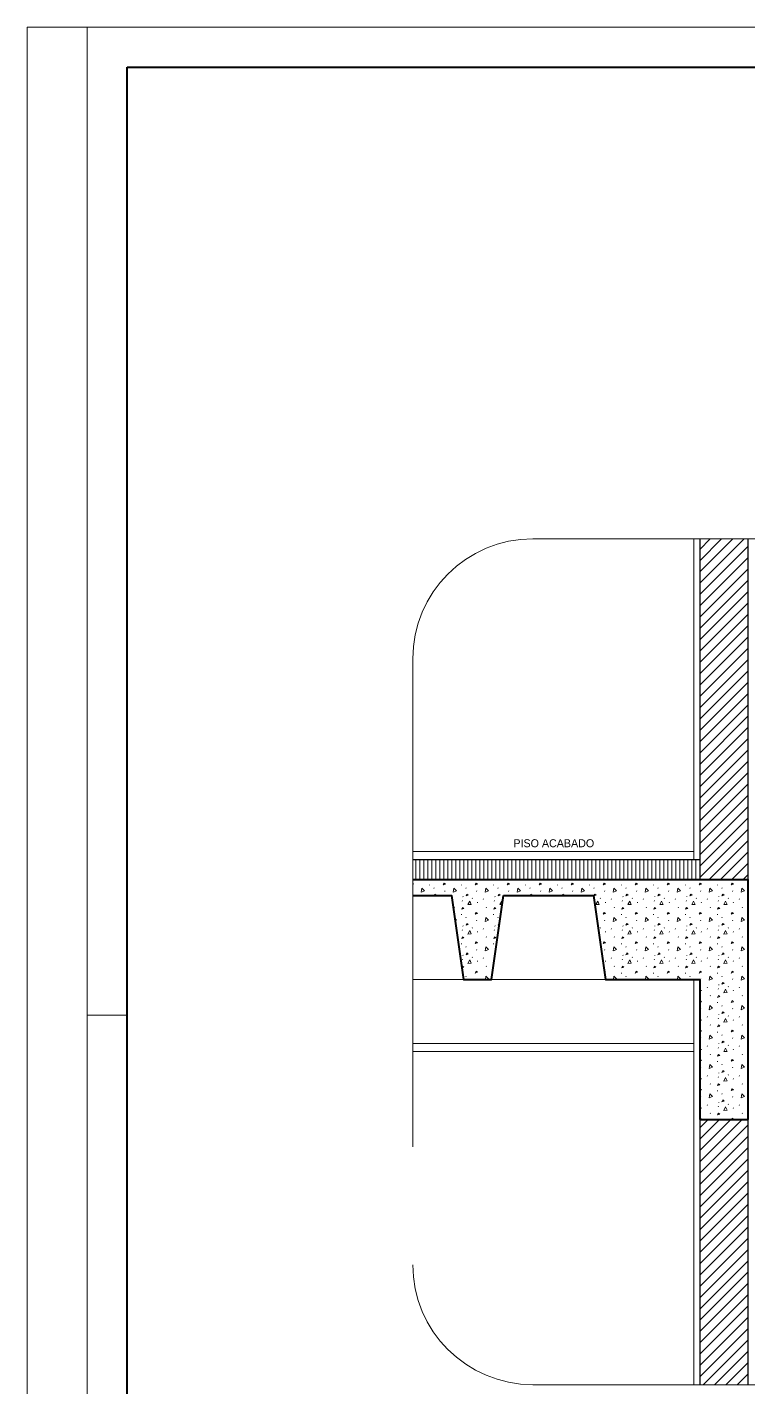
# Model space of a CAD drawing. Header units: metres. Extents: x -30 to 92, y -74 to 10.
# Drawn here: x -29.7 to -11.66, y -24.09 to 9.92 of the extents above; entities that cross this region are included whole.
import ezdxf

# ---------------------------------------------------------------- set-up
doc = ezdxf.new("R2010")
doc.units = ezdxf.units.M
doc.header["$MEASUREMENT"] = 0
doc.linetypes.add('DGN Style 4', pattern=[3.254811, 1.626389, -0.813194, 0.002033, -0.813194])
for name, color, linetype, lineweight in [('11 - Acabamentos', 7, 'Continuous', 0), ('21 - Hachuras', 7, 'Continuous', 0), ('5 - Laje em Corte', 7, 'Continuous', 0), ('7 - Alvenaria', 7, 'Continuous', 0), ('Level 12', 7, 'Continuous', 0), ('Level 24-1', 7, 'Continuous', 0), ('Level 32', 7, 'Continuous', 0), ('Level 63', 7, 'Continuous', 0)]:
    doc.layers.add(name, color=color, linetype=linetype, lineweight=lineweight)
doc.styles.add('Style-INTL_ENGINEERING', font='INTL_ENGINEERING.shx')

# ---------------------------------------------------------------- blocks, each defined once
blk = doc.blocks.new('*U71')
at = {"layer": 'Level 24-1', "color": 7, "linetype": 'DGN Style 4', "lineweight": 13, "flags": 128}
for points in [[(-1.0445, 2.5725), (-2.0813, 1.635)], [(-2.1097, 1.07), (-0.7554, -0.4278)], [(-0.1904, -0.4562), (0.8464, 0.4814)]]:
    blk.add_lwpolyline(points, dxfattribs=at)
at = {"layer": 'Level 24-1', "color": 7, "linetype": 'DGN Style 4', "lineweight": 13}
for centre, start, end in [((-1.8131, 1.3383), 132.1219, 222.1219), ((-0.4587, -0.1595), 222.1219, 312.1219)]:
    blk.add_arc(centre, 0.4, start, end, dxfattribs=at)

msp = doc.modelspace()

# ---------------------------------------------------------------- linework, layer by layer
at = {"layer": '11 - Acabamentos', "color": 30, "linetype": 'Continuous', "lineweight": 13}
for p, q in [((-13.0328, -2.8714), (-13.0328, -10.8871)), ((-20.0606, -10.6871), (-13.0328, -10.6871)), ((-13.0328, -13.8871), (-13.0328, -24.0163))]:
    msp.add_line(p, q, dxfattribs=at)
at = {"layer": '11 - Acabamentos', "color": 30, "linetype": 'Continuous', "lineweight": 30}
msp.add_line((-20.0605, -10.8871), (-12.8828, -10.8871), dxfattribs=at)
at = {"layer": '21 - Hachuras', "color": 8, "linetype": 'Continuous', "lineweight": 0}
for p, q in [((-12.8828, -3.9823), (-11.7718, -2.8713)), ((-12.8828, -3.6995), (-12.0546, -2.8713)), ((-12.8828, -3.4166), (-12.3375, -2.8713)), ((-12.8828, -3.1338), (-12.6203, -2.8713)), ((-12.8828, -4.2651), (-11.6828, -3.0651)), ((-12.8828, -4.548), (-11.6828, -3.348)), ((-12.8828, -4.8308), (-11.6828, -3.6308)), ((-12.8828, -5.1137), (-11.6828, -3.9137)), ((-12.8828, -5.3965), (-11.6828, -4.1965)), ((-12.8828, -5.6794), (-11.6828, -4.4794)), ((-12.8828, -5.9622), (-11.6828, -4.7622)), ((-12.8828, -6.245), (-11.6828, -5.045)), ((-12.8828, -6.5279), (-11.6828, -5.3279)), ((-12.8828, -6.8107), (-11.6828, -5.6107)), ((-12.8828, -7.0936), (-11.6828, -5.8936)), ((-12.8828, -7.3764), (-11.6828, -6.1764)), ((-12.8828, -7.6593), (-11.6828, -6.4593)), ((-12.8828, -7.9421), (-11.6828, -6.7421)), ((-12.8828, -8.2249), (-11.6828, -7.0249)), ((-12.8828, -8.5078), (-11.6828, -7.3078)), ((-12.8828, -8.7906), (-11.6828, -7.5906)), ((-12.8828, -9.0735), (-11.6828, -7.8735)), ((-12.8828, -9.3563), (-11.6828, -8.1563)), ((-12.8828, -9.6392), (-11.6828, -8.4392)), ((-12.8828, -9.922), (-11.6828, -8.722)), ((-12.8828, -10.2048), (-11.6828, -9.0049)), ((-12.8828, -10.4877), (-11.6828, -9.2877)), ((-12.8828, -10.7705), (-11.6828, -9.5705)), ((-12.8828, -11.0534), (-11.6828, -9.8534)), ((-12.8828, -11.3362), (-11.6828, -10.1362)), ((-12.6508, -11.3871), (-11.6828, -10.4191)), ((-12.368, -11.3871), (-11.6828, -10.7019)), ((-19.9828, -11.3871), (-19.9828, -10.8871)), ((-19.8828, -11.3871), (-19.8828, -10.8871)), ((-19.7828, -11.3871), (-19.7828, -10.8871)), ((-19.6828, -11.3871), (-19.6828, -10.8871)), ((-19.5828, -11.3871), (-19.5828, -10.8871)), ((-19.4828, -11.3871), (-19.4828, -10.8871)), ((-19.3828, -11.3871), (-19.3828, -10.8871)), ((-19.2828, -11.3871), (-19.2828, -10.8871)), ((-19.1828, -11.3871), (-19.1828, -10.8871)), ((-19.0828, -11.3871), (-19.0828, -10.8871)), ((-18.9828, -11.3871), (-18.9828, -10.8871)), ((-18.8828, -11.3871), (-18.8828, -10.8871)), ((-18.7828, -11.3871), (-18.7828, -10.8871)), ((-18.6828, -11.3871), (-18.6828, -10.8871)), ((-18.5828, -11.3871), (-18.5828, -10.8871)), ((-18.4828, -11.3871), (-18.4828, -10.8871)), ((-18.3828, -11.3871), (-18.3828, -10.8871)), ((-18.2828, -11.3871), (-18.2828, -10.8871)), ((-18.1828, -11.3871), (-18.1828, -10.8871)), ((-18.0828, -11.3871), (-18.0828, -10.8871)), ((-17.9828, -11.3871), (-17.9828, -10.8871)), ((-17.8828, -11.3871), (-17.8828, -10.8871)), ((-17.7828, -11.3871), (-17.7828, -10.8871)), ((-17.6828, -11.3871), (-17.6828, -10.8871)), ((-17.5828, -11.3871), (-17.5828, -10.8871)), ((-17.4828, -11.3871), (-17.4828, -10.8871)), ((-17.3828, -11.3871), (-17.3828, -10.8871)), ((-17.2828, -11.3871), (-17.2828, -10.8871)), ((-17.1828, -11.3871), (-17.1828, -10.8871)), ((-17.0828, -11.3871), (-17.0828, -10.8871)), ((-16.9828, -11.3871), (-16.9828, -10.8871)), ((-16.8828, -11.3871), (-16.8828, -10.8871)), ((-16.7828, -11.3871), (-16.7828, -10.8871)), ((-16.6828, -11.3871), (-16.6828, -10.8871)), ((-16.5828, -11.3871), (-16.5828, -10.8871)), ((-16.4828, -11.3871), (-16.4828, -10.8871)), ((-16.3828, -11.3871), (-16.3828, -10.8871)), ((-16.2828, -11.3871), (-16.2828, -10.8871)), ((-16.1828, -11.3871), (-16.1828, -10.8871)), ((-16.0828, -11.3871), (-16.0828, -10.8871)), ((-15.9828, -11.3871), (-15.9828, -10.8871)), ((-15.8828, -11.3871), (-15.8828, -10.8871)), ((-15.7828, -11.3871), (-15.7828, -10.8871)), ((-15.6828, -11.3871), (-15.6828, -10.8871)), ((-15.5828, -11.3871), (-15.5828, -10.8871)), ((-15.4828, -11.3871), (-15.4828, -10.8871)), ((-15.3828, -11.3871), (-15.3828, -10.8871)), ((-15.2828, -11.3871), (-15.2828, -10.8871)), ((-15.1828, -11.3871), (-15.1828, -10.8871)), ((-15.0828, -11.3871), (-15.0828, -10.8871)), ((-14.9828, -11.3871), (-14.9828, -10.8871)), ((-14.8828, -11.3871), (-14.8828, -10.8871)), ((-14.7828, -11.3871), (-14.7828, -10.8871)), ((-14.6828, -11.3871), (-14.6828, -10.8871)), ((-14.5828, -11.3871), (-14.5828, -10.8871)), ((-14.4828, -11.3871), (-14.4828, -10.8871)), ((-14.3828, -11.3871), (-14.3828, -10.8871)), ((-14.2828, -11.3871), (-14.2828, -10.8871)), ((-14.1828, -11.3871), (-14.1828, -10.8871)), ((-14.0828, -11.3871), (-14.0828, -10.8871)), ((-13.9828, -11.3871), (-13.9828, -10.8871)), ((-13.8828, -11.3871), (-13.8828, -10.8871)), ((-13.7828, -11.3871), (-13.7828, -10.8871)), ((-13.6828, -11.3871), (-13.6828, -10.8871)), ((-13.5828, -11.3871), (-13.5828, -10.8871)), ((-13.4828, -11.3871), (-13.4828, -10.8871)), ((-13.3828, -11.3871), (-13.3828, -10.8871)), ((-13.2828, -11.3871), (-13.2828, -10.8871)), ((-13.1828, -11.3871), (-13.1828, -10.8871)), ((-13.0828, -11.3871), (-13.0828, -10.8871)), ((-12.9828, -11.3871), (-12.9828, -10.8871)), ((-12.0851, -11.3871), (-11.6828, -10.9848)), ((-19.6432, -11.5167), (-19.6414, -11.5326)), ((-19.6362, -11.3925), (-19.6336, -11.3871)), ((-19.6191, -11.3871), (-19.6362, -11.3925)), ((-18.8432, -11.5167), (-18.8414, -11.5326)), ((-18.8362, -11.3925), (-18.8336, -11.3871)), ((-18.8191, -11.3871), (-18.8362, -11.3925)), ((-18.0432, -11.5167), (-18.0414, -11.5326)), ((-18.0362, -11.3925), (-18.0336, -11.3871)), ((-18.0191, -11.3871), (-18.0362, -11.3925)), ((-17.2432, -11.5167), (-17.2414, -11.5326)), ((-17.2362, -11.3925), (-17.2336, -11.3871)), ((-17.2191, -11.3871), (-17.2362, -11.3925)), ((-16.4432, -11.5167), (-16.4414, -11.5326)), ((-16.4362, -11.3925), (-16.4336, -11.3871)), ((-16.4191, -11.3871), (-16.4362, -11.3925)), ((-15.6432, -11.5167), (-15.6414, -11.5326)), ((-15.6362, -11.3925), (-15.6336, -11.3871)), ((-15.6191, -11.3871), (-15.6362, -11.3925)), ((-14.8432, -11.5167), (-14.8414, -11.5326)), ((-14.8362, -11.3925), (-14.8336, -11.3871)), ((-14.8191, -11.3871), (-14.8362, -11.3925)), ((-14.0432, -11.5167), (-14.0414, -11.5326)), ((-14.0362, -11.3925), (-14.0336, -11.3871)), ((-14.0191, -11.3871), (-14.0362, -11.3925)), ((-13.2432, -11.5167), (-13.2414, -11.5326)), ((-13.2362, -11.3925), (-13.2336, -11.3871)), ((-13.2191, -11.3871), (-13.2362, -11.3925)), ((-12.4432, -11.5167), (-12.4414, -11.5326)), ((-12.4362, -11.3925), (-12.4336, -11.3871)), ((-12.4191, -11.3871), (-12.4362, -11.3925)), ((-11.8023, -11.3871), (-11.6828, -11.2676)), ((-20.0605, -11.6794), (-20.0554, -11.6677)), ((-19.5324, -11.6109), (-19.5253, -11.5949)), ((-19.2625, -11.6837), (-19.2554, -11.6677)), ((-18.8103, -11.8098), (-18.8032, -11.8204)), ((-18.7324, -11.6109), (-18.7253, -11.5949)), ((-18.5711, -11.855), (-18.564, -11.8656)), ((-18.4625, -11.6837), (-18.4554, -11.6677)), ((-18.3009, -11.8897), (-18.2937, -11.8738)), ((-18.0103, -11.8098), (-18.0032, -11.8204)), ((-17.9324, -11.6109), (-17.9253, -11.5949)), ((-17.6625, -11.6837), (-17.6554, -11.6677)), ((-17.1324, -11.6109), (-17.1253, -11.5949)), ((-16.8625, -11.6837), (-16.8554, -11.6677)), ((-16.3324, -11.6109), (-16.3253, -11.5949)), ((-16.0625, -11.6837), (-16.0554, -11.6677)), ((-15.5324, -11.6109), (-15.5253, -11.5949)), ((-15.3711, -11.855), (-15.364, -11.8656)), ((-15.2625, -11.6837), (-15.2554, -11.6677)), ((-15.1009, -11.8897), (-15.0937, -11.8738)), ((-14.8103, -11.8098), (-14.8032, -11.8204)), ((-14.7324, -11.6109), (-14.7253, -11.5949)), ((-14.5711, -11.855), (-14.564, -11.8656)), ((-14.4625, -11.6837), (-14.4554, -11.6677)), ((-14.3009, -11.8897), (-14.2937, -11.8738)), ((-14.0103, -11.8098), (-14.0032, -11.8204)), ((-13.9324, -11.6109), (-13.9253, -11.5949)), ((-13.7711, -11.855), (-13.764, -11.8656)), ((-13.6625, -11.6837), (-13.6554, -11.6677)), ((-13.5009, -11.8897), (-13.4937, -11.8738)), ((-13.2103, -11.8098), (-13.2032, -11.8204)), ((-13.1324, -11.6109), (-13.1253, -11.5949)), ((-12.9711, -11.855), (-12.964, -11.8656)), ((-12.8625, -11.6837), (-12.8554, -11.6677)), ((-12.7009, -11.8897), (-12.6937, -11.8738)), ((-12.4103, -11.8098), (-12.4032, -11.8204)), ((-12.3324, -11.6109), (-12.3253, -11.5949)), ((-12.1711, -11.855), (-12.164, -11.8656)), ((-12.0625, -11.6837), (-12.0554, -11.6677)), ((-11.9009, -11.8897), (-11.8937, -11.8738)), ((-19.0227, -12.0813), (-19.0156, -12.092)), ((-18.8238, -11.9268), (-18.8167, -11.9108)), ((-18.4447, -11.9677), (-18.4376, -11.9517)), ((-18.2227, -12.0813), (-18.2156, -12.092)), ((-18.0238, -11.9268), (-18.0167, -11.9108)), ((-17.8199, -12.0103), (-17.8827, -12.0156)), ((-15.2447, -11.9677), (-15.2376, -11.9517)), ((-15.0227, -12.0813), (-15.0156, -12.092)), ((-14.8238, -11.9268), (-14.8167, -11.9108)), ((-14.4447, -11.9677), (-14.4376, -11.9517)), ((-14.2227, -12.0813), (-14.2156, -12.092)), ((-14.0238, -11.9268), (-14.0167, -11.9108)), ((-13.6447, -11.9677), (-13.6376, -11.9517)), ((-13.4227, -12.0813), (-13.4156, -12.092)), ((-13.2238, -11.9268), (-13.2167, -11.9108)), ((-12.8447, -11.9677), (-12.8376, -11.9517)), ((-12.6227, -12.0813), (-12.6156, -12.092)), ((-12.4238, -11.9268), (-12.4167, -11.9108)), ((-12.0447, -11.9677), (-12.0376, -11.9517)), ((-11.8227, -12.0813), (-11.8156, -12.092)), ((-18.8432, -12.2517), (-18.8414, -12.2677)), ((-18.8103, -12.5448), (-18.8032, -12.5555)), ((-18.7324, -12.346), (-18.7253, -12.33)), ((-18.4625, -12.4188), (-18.4554, -12.4028)), ((-18.0432, -12.2517), (-18.0414, -12.2677)), ((-18.0103, -12.5448), (-18.0032, -12.5555)), ((-17.9324, -12.346), (-17.9253, -12.33)), ((-17.8928, -12.5212), (-17.9289, -12.5325)), ((-15.2625, -12.4188), (-15.2554, -12.4028)), ((-14.8432, -12.2517), (-14.8414, -12.2677)), ((-14.8103, -12.5448), (-14.8032, -12.5555)), ((-14.7324, -12.346), (-14.7253, -12.33)), ((-14.4625, -12.4188), (-14.4554, -12.4028)), ((-14.0432, -12.2517), (-14.0414, -12.2677)), ((-14.0103, -12.5448), (-14.0032, -12.5555)), ((-13.9324, -12.346), (-13.9253, -12.33)), ((-13.6625, -12.4188), (-13.6554, -12.4028)), ((-13.2432, -12.2517), (-13.2414, -12.2677)), ((-13.2103, -12.5448), (-13.2032, -12.5555)), ((-13.1324, -12.346), (-13.1253, -12.33)), ((-12.8625, -12.4188), (-12.8554, -12.4028)), ((-12.4432, -12.2517), (-12.4414, -12.2677)), ((-12.4103, -12.5448), (-12.4032, -12.5555)), ((-12.3324, -12.346), (-12.3253, -12.33)), ((-12.0625, -12.4188), (-12.0554, -12.4028)), ((-18.8238, -12.6619), (-18.8167, -12.6459)), ((-18.5711, -12.59), (-18.564, -12.6007)), ((-18.4447, -12.7027), (-18.4376, -12.6868)), ((-18.3009, -12.6248), (-18.2937, -12.6088)), ((-18.2227, -12.8164), (-18.2156, -12.8271)), ((-18.0238, -12.6619), (-18.0167, -12.6459)), ((-15.3711, -12.59), (-15.364, -12.6007)), ((-15.2447, -12.7027), (-15.2376, -12.6868)), ((-15.1009, -12.6248), (-15.0937, -12.6088)), ((-15.0227, -12.8164), (-15.0156, -12.8271)), ((-14.8238, -12.6619), (-14.8167, -12.6459)), ((-14.5711, -12.59), (-14.564, -12.6007)), ((-14.4447, -12.7027), (-14.4376, -12.6868)), ((-14.3009, -12.6248), (-14.2937, -12.6088)), ((-14.2227, -12.8164), (-14.2156, -12.8271)), ((-14.0238, -12.6619), (-14.0167, -12.6459)), ((-13.7711, -12.59), (-13.764, -12.6007)), ((-13.6447, -12.7027), (-13.6376, -12.6868)), ((-13.5009, -12.6248), (-13.4937, -12.6088)), ((-13.4227, -12.8164), (-13.4156, -12.8271)), ((-13.2238, -12.6619), (-13.2167, -12.6459)), ((-12.9711, -12.59), (-12.964, -12.6007)), ((-12.8447, -12.7027), (-12.8376, -12.6868)), ((-12.7009, -12.6248), (-12.6937, -12.6088)), ((-12.6227, -12.8164), (-12.6156, -12.8271)), ((-12.4238, -12.6619), (-12.4167, -12.6459)), ((-12.1711, -12.59), (-12.164, -12.6007)), ((-12.0447, -12.7027), (-12.0376, -12.6868)), ((-11.9009, -12.6248), (-11.8937, -12.6088)), ((-11.8227, -12.8164), (-11.8156, -12.8271)), ((-18.8432, -12.9868), (-18.8414, -13.0028)), ((-18.7324, -13.081), (-18.7253, -13.065)), ((-18.4625, -13.1539), (-18.4554, -13.1379)), ((-18.0432, -12.9868), (-18.0414, -13.0028)), ((-15.2625, -13.1539), (-15.2554, -13.1379)), ((-14.8432, -12.9868), (-14.8414, -13.0028)), ((-14.7324, -13.081), (-14.7253, -13.065)), ((-14.4625, -13.1539), (-14.4554, -13.1379)), ((-14.0432, -12.9868), (-14.0414, -13.0028)), ((-13.9324, -13.081), (-13.9253, -13.065)), ((-13.6625, -13.1539), (-13.6554, -13.1379)), ((-13.2432, -12.9868), (-13.2414, -13.0028)), ((-13.1324, -13.081), (-13.1253, -13.065)), ((-12.8625, -13.1539), (-12.8554, -13.1379)), ((-12.4432, -12.9868), (-12.4414, -13.0028)), ((-12.3324, -13.081), (-12.3253, -13.065)), ((-12.0625, -13.1539), (-12.0554, -13.1379)), ((-18.8238, -13.397), (-18.8167, -13.381)), ((-18.8103, -13.2799), (-18.8032, -13.2906)), ((-18.5711, -13.3251), (-18.564, -13.3358)), ((-18.4447, -13.4378), (-18.4376, -13.4218)), ((-18.3009, -13.3599), (-18.2937, -13.3439)), ((-18.2227, -13.5515), (-18.2156, -13.5621)), ((-18.0238, -13.397), (-18.0167, -13.381)), ((-18.0103, -13.2799), (-18.0032, -13.2906)), ((-15.2447, -13.4378), (-15.2376, -13.4218)), ((-15.1009, -13.3599), (-15.0937, -13.3439)), ((-15.0227, -13.5515), (-15.0156, -13.5621)), ((-14.8238, -13.397), (-14.8167, -13.381)), ((-14.8103, -13.2799), (-14.8032, -13.2906)), ((-14.5711, -13.3251), (-14.564, -13.3358)), ((-14.4447, -13.4378), (-14.4376, -13.4218)), ((-14.3009, -13.3599), (-14.2937, -13.3439)), ((-14.2227, -13.5515), (-14.2156, -13.5621)), ((-14.0238, -13.397), (-14.0167, -13.381)), ((-14.0103, -13.2799), (-14.0032, -13.2906)), ((-13.7711, -13.3251), (-13.764, -13.3358)), ((-13.6447, -13.4378), (-13.6376, -13.4218)), ((-13.5009, -13.3599), (-13.4937, -13.3439)), ((-13.4227, -13.5515), (-13.4156, -13.5621)), ((-13.2238, -13.397), (-13.2167, -13.381)), ((-13.2103, -13.2799), (-13.2032, -13.2906)), ((-12.9711, -13.3251), (-12.964, -13.3358)), ((-12.8447, -13.4378), (-12.8376, -13.4218)), ((-12.7009, -13.3599), (-12.6937, -13.3439)), ((-12.6227, -13.5515), (-12.6156, -13.5621)), ((-12.4238, -13.397), (-12.4167, -13.381)), ((-12.4103, -13.2799), (-12.4032, -13.2906)), ((-12.1711, -13.3251), (-12.164, -13.3358)), ((-12.0447, -13.4378), (-12.0376, -13.4218)), ((-11.9009, -13.3599), (-11.8937, -13.3439)), ((-11.8227, -13.5515), (-11.8156, -13.5621)), ((-18.7324, -13.8161), (-18.7253, -13.8001)), ((-18.4617, -13.8871), (-18.4554, -13.8729)), ((-14.8432, -13.7218), (-14.8414, -13.7378)), ((-14.7324, -13.8161), (-14.7253, -13.8001)), ((-14.4617, -13.8871), (-14.4554, -13.8729)), ((-14.0432, -13.7218), (-14.0414, -13.7378)), ((-13.9324, -13.8161), (-13.9253, -13.8001)), ((-13.6617, -13.8871), (-13.6554, -13.8729)), ((-13.2432, -13.7218), (-13.2414, -13.7378)), ((-13.1324, -13.8161), (-13.1253, -13.8001)), ((-12.8625, -13.8889), (-12.8554, -13.8729)), ((-12.4432, -13.7218), (-12.4414, -13.7378)), ((-12.3324, -13.8161), (-12.3253, -13.8001)), ((-12.0625, -13.8889), (-12.0554, -13.8729)), ((-12.8447, -14.1729), (-12.8376, -14.1569)), ((-12.7009, -14.0949), (-12.6937, -14.0789)), ((-12.4238, -14.132), (-12.4167, -14.116)), ((-12.4103, -14.015), (-12.4032, -14.0256)), ((-12.1711, -14.0602), (-12.164, -14.0708)), ((-12.0447, -14.1729), (-12.0376, -14.1569)), ((-11.9009, -14.0949), (-11.8937, -14.0789)), ((-12.8625, -14.624), (-12.8554, -14.608)), ((-12.6227, -14.2865), (-12.6156, -14.2972)), ((-12.4432, -14.4569), (-12.4414, -14.4729)), ((-12.3324, -14.5512), (-12.3253, -14.5352)), ((-12.0625, -14.624), (-12.0554, -14.608)), ((-11.8227, -14.2865), (-11.8156, -14.2972)), ((-12.8447, -14.9079), (-12.8376, -14.8919)), ((-12.7009, -14.83), (-12.6937, -14.814)), ((-12.4238, -14.8671), (-12.4167, -14.8511)), ((-12.4103, -14.75), (-12.4032, -14.7607)), ((-12.1711, -14.7952), (-12.164, -14.8059)), ((-12.0447, -14.9079), (-12.0376, -14.8919)), ((-11.9009, -14.83), (-11.8937, -14.814)), ((-12.6227, -15.0216), (-12.6156, -15.0322)), ((-12.4432, -15.192), (-12.4414, -15.2079)), ((-12.3324, -15.2862), (-12.3253, -15.2702)), ((-11.8227, -15.0216), (-11.8156, -15.0322)), ((-12.8625, -15.359), (-12.8554, -15.343)), ((-12.8447, -15.643), (-12.8376, -15.627)), ((-12.7009, -15.565), (-12.6937, -15.5491)), ((-12.4238, -15.6021), (-12.4167, -15.5861)), ((-12.4103, -15.4851), (-12.4032, -15.4957)), ((-12.1711, -15.5303), (-12.164, -15.5409)), ((-12.0625, -15.359), (-12.0554, -15.343)), ((-12.0447, -15.643), (-12.0376, -15.627)), ((-11.9009, -15.565), (-11.8937, -15.5491)), ((-12.6227, -15.7566), (-12.6156, -15.7673)), ((-12.4432, -15.927), (-12.4414, -15.943)), ((-11.8227, -15.7566), (-11.8156, -15.7673)), ((-12.8625, -16.0941), (-12.8554, -16.0781)), ((-12.7009, -16.3001), (-12.6937, -16.2841)), ((-12.4238, -16.3372), (-12.4167, -16.3212)), ((-12.4103, -16.2201), (-12.4032, -16.2308)), ((-12.3324, -16.0213), (-12.3253, -16.0053)), ((-12.1711, -16.2653), (-12.164, -16.276)), ((-12.0625, -16.0941), (-12.0554, -16.0781)), ((-11.9009, -16.3001), (-11.8937, -16.2841)), ((-12.8447, -16.378), (-12.8376, -16.3621)), ((-12.6227, -16.4917), (-12.6156, -16.5024)), ((-12.4432, -16.6621), (-12.4414, -16.6781)), ((-12.0447, -16.378), (-12.0376, -16.3621)), ((-11.8227, -16.4917), (-11.8156, -16.5024)), ((-12.8625, -16.8292), (-12.8554, -16.8132)), ((-12.4103, -16.9552), (-12.4032, -16.9659)), ((-12.3324, -16.7563), (-12.3253, -16.7403)), ((-12.1711, -17.0004), (-12.164, -17.0111)), ((-12.0625, -16.8292), (-12.0554, -16.8132)), ((-12.8447, -17.1131), (-12.8376, -17.0971)), ((-12.7009, -17.0352), (-12.6937, -17.0192)), ((-12.6227, -17.2268), (-12.6156, -17.2374)), ((-12.4238, -17.0723), (-12.4167, -17.0563)), ((-12.0447, -17.1131), (-12.0376, -17.0971)), ((-11.9009, -17.0352), (-11.8937, -17.0192)), ((-11.8227, -17.2268), (-11.8156, -17.2374)), ((-12.8828, -18.4475), (-11.8224, -17.3871)), ((-12.8828, -18.1646), (-12.1053, -17.3871)), ((-12.8828, -17.8818), (-12.3881, -17.3871)), ((-12.8828, -17.5989), (-12.671, -17.3871)), ((-12.8828, -18.7303), (-11.6828, -17.5303)), ((-12.8828, -19.0131), (-11.6828, -17.8132)), ((-12.8828, -19.296), (-11.6828, -18.096)), ((-12.8828, -19.5788), (-11.6828, -18.3788)), ((-12.8828, -19.8617), (-11.6828, -18.6617)), ((-12.8828, -20.1445), (-11.6828, -18.9445)), ((-12.8828, -20.4274), (-11.6828, -19.2274)), ((-12.8828, -20.7102), (-11.6828, -19.5102)), ((-12.8828, -20.993), (-11.6828, -19.793)), ((-12.8828, -21.2759), (-11.6828, -20.0759)), ((-12.8828, -21.5587), (-11.6828, -20.3587)), ((-12.8828, -21.8416), (-11.6828, -20.6416)), ((-12.8828, -22.1244), (-11.6828, -20.9244)), ((-12.8828, -22.4073), (-11.6828, -21.2073)), ((-12.8828, -22.6901), (-11.6828, -21.4901)), ((-12.8828, -22.9729), (-11.6828, -21.7729)), ((-12.8828, -23.2558), (-11.6828, -22.0558)), ((-12.8828, -23.5386), (-11.6828, -22.3386)), ((-12.8828, -23.8215), (-11.6828, -22.6215)), ((-12.7947, -24.0163), (-11.6828, -22.9043)), ((-12.5119, -24.0163), (-11.6828, -23.1872)), ((-12.229, -24.0162), (-11.6828, -23.47)), ((-11.9462, -24.0162), (-11.6828, -23.7528))]:
    msp.add_line(p, q, dxfattribs=at)
at = {"layer": '21 - Hachuras', "color": 8, "linetype": 'Continuous', "lineweight": 0, "flags": 128}
for points in [[(-20.0605, -11.4869), (-20.0408, -11.5017), (-20.0605, -11.5078)], [(-19.2976, -11.5194), (-19.2763, -11.475), (-19.2408, -11.5017), (-19.2976, -11.5194)], [(-18.4976, -11.5194), (-18.4763, -11.475), (-18.4408, -11.5017), (-18.4976, -11.5194)], [(-17.6976, -11.5194), (-17.6763, -11.475), (-17.6408, -11.5017), (-17.6976, -11.5194)], [(-16.8976, -11.5194), (-16.8763, -11.475), (-16.8408, -11.5017), (-16.8976, -11.5194)], [(-16.0976, -11.5194), (-16.0763, -11.475), (-16.0408, -11.5017), (-16.0976, -11.5194)], [(-15.2976, -11.5194), (-15.2763, -11.475), (-15.2408, -11.5017), (-15.2976, -11.5194)], [(-14.4976, -11.5194), (-14.4763, -11.475), (-14.4408, -11.5017), (-14.4976, -11.5194)], [(-13.6976, -11.5194), (-13.6763, -11.475), (-13.6408, -11.5017), (-13.6976, -11.5194)], [(-12.8976, -11.5194), (-12.8763, -11.475), (-12.8408, -11.5017), (-12.8976, -11.5194)], [(-12.0976, -11.5194), (-12.0763, -11.475), (-12.0408, -11.5017), (-12.0976, -11.5194)], [(-19.8464, -11.7021), (-19.8323, -11.6006), (-19.7687, -11.6663), (-19.8447, -11.7015)], [(-19.5239, -11.7871), (-19.5076, -11.753), (-19.472, -11.7796), (-19.4959, -11.7871)], [(-19.0464, -11.7021), (-19.0323, -11.6006), (-18.9687, -11.6663), (-19.0447, -11.7015)], [(-18.7289, -11.7974), (-18.7076, -11.753), (-18.672, -11.7796), (-18.7289, -11.7974)], [(-18.2464, -11.7021), (-18.2323, -11.6006), (-18.1687, -11.6663), (-18.2447, -11.7015)], [(-17.9289, -11.7974), (-17.9076, -11.753), (-17.872, -11.7796), (-17.9289, -11.7974)], [(-17.4464, -11.7021), (-17.4323, -11.6006), (-17.3687, -11.6663), (-17.4447, -11.7015)], [(-17.1239, -11.7871), (-17.1076, -11.753), (-17.072, -11.7796), (-17.0959, -11.7871)], [(-16.6464, -11.7021), (-16.6323, -11.6006), (-16.5687, -11.6663), (-16.6447, -11.7015)], [(-16.3239, -11.7871), (-16.3076, -11.753), (-16.272, -11.7796), (-16.2959, -11.7871)], [(-15.8464, -11.7021), (-15.8323, -11.6006), (-15.7687, -11.6663), (-15.8447, -11.7015)], [(-15.5289, -11.7974), (-15.5076, -11.753), (-15.472, -11.7796), (-15.5289, -11.7974)], [(-15.0464, -11.7021), (-15.0323, -11.6006), (-14.9687, -11.6663), (-15.0447, -11.7015)], [(-14.7289, -11.7974), (-14.7076, -11.753), (-14.672, -11.7796), (-14.7289, -11.7974)], [(-14.2464, -11.7021), (-14.2323, -11.6006), (-14.1687, -11.6663), (-14.2447, -11.7015)], [(-13.9289, -11.7974), (-13.9076, -11.753), (-13.872, -11.7796), (-13.9289, -11.7974)], [(-13.4464, -11.7021), (-13.4323, -11.6006), (-13.3687, -11.6663), (-13.4447, -11.7015)], [(-13.1289, -11.7974), (-13.1076, -11.753), (-13.072, -11.7796), (-13.1289, -11.7974)], [(-12.6464, -11.7021), (-12.6323, -11.6006), (-12.5687, -11.6663), (-12.6447, -11.7015)], [(-12.3289, -11.7974), (-12.3076, -11.753), (-12.272, -11.7796), (-12.3289, -11.7974)], [(-11.8464, -11.7021), (-11.8323, -11.6006), (-11.7687, -11.6663), (-11.8447, -11.7015)], [(-18.8362, -12.1275), (-18.8149, -12.0831), (-18.7794, -12.1098), (-18.8362, -12.1275)], [(-18.6845, -12.0156), (-18.6365, -11.9251), (-18.5992, -12.0085), (-18.6827, -12.0156)], [(-18.4976, -12.2545), (-18.4763, -12.2101), (-18.4408, -12.2367), (-18.4976, -12.2545)], [(-18.0362, -12.1275), (-18.0149, -12.0831), (-17.9794, -12.1098), (-18.0362, -12.1275)], [(-17.8845, -12.0156), (-17.8365, -11.9251), (-17.8147, -11.9739)], [(-15.4845, -12.0156), (-15.4365, -11.9251), (-15.3992, -12.0085), (-15.4827, -12.0156)], [(-15.2976, -12.2545), (-15.2763, -12.2101), (-15.2408, -12.2367), (-15.2976, -12.2545)], [(-14.8362, -12.1275), (-14.8149, -12.0831), (-14.7794, -12.1098), (-14.8362, -12.1275)], [(-14.6845, -12.0156), (-14.6365, -11.9251), (-14.5992, -12.0085), (-14.6827, -12.0156)], [(-14.4976, -12.2545), (-14.4763, -12.2101), (-14.4408, -12.2367), (-14.4976, -12.2545)], [(-14.0362, -12.1275), (-14.0149, -12.0831), (-13.9794, -12.1098), (-14.0362, -12.1275)], [(-13.8845, -12.0156), (-13.8365, -11.9251), (-13.7992, -12.0085), (-13.8827, -12.0156)], [(-13.6976, -12.2545), (-13.6763, -12.2101), (-13.6408, -12.2367), (-13.6976, -12.2545)], [(-13.2362, -12.1275), (-13.2149, -12.0831), (-13.1794, -12.1098), (-13.2362, -12.1275)], [(-13.0845, -12.0156), (-13.0365, -11.9251), (-12.9992, -12.0085), (-13.0827, -12.0156)], [(-12.8976, -12.2545), (-12.8763, -12.2101), (-12.8408, -12.2367), (-12.8976, -12.2545)], [(-12.4362, -12.1275), (-12.4149, -12.0831), (-12.3794, -12.1098), (-12.4362, -12.1275)], [(-12.2845, -12.0156), (-12.2365, -11.9251), (-12.1992, -12.0085), (-12.2827, -12.0156)], [(-12.0976, -12.2545), (-12.0763, -12.2101), (-12.0408, -12.2367), (-12.0976, -12.2545)], [(-19.0057, -12.3632), (-18.9687, -12.4013), (-18.9983, -12.415)], [(-18.7289, -12.5325), (-18.7076, -12.4881), (-18.672, -12.5147), (-18.7289, -12.5325)], [(-18.2464, -12.4372), (-18.2323, -12.3357), (-18.1687, -12.4013), (-18.2447, -12.4366)], [(-17.9289, -12.5325), (-17.9076, -12.4881), (-17.89, -12.5012)], [(-15.0464, -12.4372), (-15.0323, -12.3357), (-14.9687, -12.4013), (-15.0447, -12.4366)], [(-14.7289, -12.5325), (-14.7076, -12.4881), (-14.672, -12.5147), (-14.7289, -12.5325)], [(-14.2464, -12.4372), (-14.2323, -12.3357), (-14.1687, -12.4013), (-14.2447, -12.4366)], [(-13.9289, -12.5325), (-13.9076, -12.4881), (-13.872, -12.5147), (-13.9289, -12.5325)], [(-13.4464, -12.4372), (-13.4323, -12.3357), (-13.3687, -12.4013), (-13.4447, -12.4366)], [(-13.1289, -12.5325), (-13.1076, -12.4881), (-13.072, -12.5147), (-13.1289, -12.5325)], [(-12.6464, -12.4372), (-12.6323, -12.3357), (-12.5687, -12.4013), (-12.6447, -12.4366)], [(-12.3289, -12.5325), (-12.3076, -12.4881), (-12.272, -12.5147), (-12.3289, -12.5325)], [(-11.8464, -12.4372), (-11.8323, -12.3357), (-11.7687, -12.4013), (-11.8447, -12.4366)], [(-18.8362, -12.8626), (-18.8149, -12.8182), (-18.7794, -12.8448), (-18.8362, -12.8626)], [(-18.6845, -12.7507), (-18.6365, -12.6601), (-18.5992, -12.7436), (-18.6827, -12.7507)], [(-18.0362, -12.8626), (-18.0149, -12.8182), (-17.9794, -12.8448), (-18.0362, -12.8626)], [(-15.4023, -12.7366), (-15.3992, -12.7436), (-15.4013, -12.7438)], [(-14.8362, -12.8626), (-14.8149, -12.8182), (-14.7794, -12.8448), (-14.8362, -12.8626)], [(-14.6845, -12.7507), (-14.6365, -12.6601), (-14.5992, -12.7436), (-14.6827, -12.7507)], [(-14.0362, -12.8626), (-14.0149, -12.8182), (-13.9794, -12.8448), (-14.0362, -12.8626)], [(-13.8845, -12.7507), (-13.8365, -12.6601), (-13.7992, -12.7436), (-13.8827, -12.7507)], [(-13.2362, -12.8626), (-13.2149, -12.8182), (-13.1794, -12.8448), (-13.2362, -12.8626)], [(-13.0845, -12.7507), (-13.0365, -12.6601), (-12.9992, -12.7436), (-13.0827, -12.7507)], [(-12.4362, -12.8626), (-12.4149, -12.8182), (-12.3794, -12.8448), (-12.4362, -12.8626)], [(-12.2845, -12.7507), (-12.2365, -12.6601), (-12.1992, -12.7436), (-12.2827, -12.7507)], [(-18.7289, -13.2675), (-18.7076, -13.2231), (-18.672, -13.2498), (-18.7289, -13.2675)], [(-18.4976, -12.9895), (-18.4763, -12.9451), (-18.4408, -12.9718), (-18.4976, -12.9895)], [(-18.2464, -13.1722), (-18.2323, -13.0707), (-18.1687, -13.1364), (-18.2447, -13.1716)], [(-15.2976, -12.9895), (-15.2763, -12.9451), (-15.2408, -12.9718), (-15.2976, -12.9895)], [(-15.0464, -13.1722), (-15.0323, -13.0707), (-14.9687, -13.1364), (-15.0447, -13.1716)], [(-14.7289, -13.2675), (-14.7076, -13.2231), (-14.672, -13.2498), (-14.7289, -13.2675)], [(-14.4976, -12.9895), (-14.4763, -12.9451), (-14.4408, -12.9718), (-14.4976, -12.9895)], [(-14.2464, -13.1722), (-14.2323, -13.0707), (-14.1687, -13.1364), (-14.2447, -13.1716)], [(-13.9289, -13.2675), (-13.9076, -13.2231), (-13.872, -13.2498), (-13.9289, -13.2675)], [(-13.6976, -12.9895), (-13.6763, -12.9451), (-13.6408, -12.9718), (-13.6976, -12.9895)], [(-13.4464, -13.1722), (-13.4323, -13.0707), (-13.3687, -13.1364), (-13.4447, -13.1716)], [(-13.1289, -13.2675), (-13.1076, -13.2231), (-13.072, -13.2498), (-13.1289, -13.2675)], [(-12.8976, -12.9895), (-12.8763, -12.9451), (-12.8408, -12.9718), (-12.8976, -12.9895)], [(-12.6464, -13.1722), (-12.6323, -13.0707), (-12.5687, -13.1364), (-12.6447, -13.1716)], [(-12.3289, -13.2675), (-12.3076, -13.2231), (-12.272, -13.2498), (-12.3289, -13.2675)], [(-12.0976, -12.9895), (-12.0763, -12.9451), (-12.0408, -12.9718), (-12.0976, -12.9895)], [(-11.8464, -13.1722), (-11.8323, -13.0707), (-11.7687, -13.1364), (-11.8447, -13.1716)], [(-18.8309, -13.5866), (-18.8149, -13.5532), (-18.7794, -13.5799), (-18.8296, -13.5956)], [(-18.6845, -13.4857), (-18.6365, -13.3952), (-18.5992, -13.4786), (-18.6827, -13.4857)], [(-14.8362, -13.5976), (-14.8149, -13.5532), (-14.7794, -13.5799), (-14.8362, -13.5976)], [(-14.6845, -13.4857), (-14.6365, -13.3952), (-14.5992, -13.4786), (-14.6827, -13.4857)], [(-14.0362, -13.5976), (-14.0149, -13.5532), (-13.9794, -13.5799), (-14.0362, -13.5976)], [(-13.8845, -13.4857), (-13.8365, -13.3952), (-13.7992, -13.4786), (-13.8827, -13.4857)], [(-13.2362, -13.5976), (-13.2149, -13.5532), (-13.1794, -13.5799), (-13.2362, -13.5976)], [(-13.0845, -13.4857), (-13.0365, -13.3952), (-12.9992, -13.4786), (-13.0827, -13.4857)], [(-12.4362, -13.5976), (-12.4149, -13.5532), (-12.3794, -13.5799), (-12.4362, -13.5976)], [(-12.2845, -13.4857), (-12.2365, -13.3952), (-12.1992, -13.4786), (-12.2827, -13.4857)], [(-18.4976, -13.7246), (-18.4763, -13.6802), (-18.4408, -13.7068), (-18.4976, -13.7246)], [(-18.2436, -13.8871), (-18.2323, -13.8058), (-18.1687, -13.8715), (-18.2025, -13.8871)], [(-15.2665, -13.6876), (-15.2408, -13.7068), (-15.2627, -13.7137)], [(-15.0436, -13.8871), (-15.0323, -13.8058), (-14.9687, -13.8715), (-15.0025, -13.8871)], [(-14.4976, -13.7246), (-14.4763, -13.6802), (-14.4408, -13.7068), (-14.4976, -13.7246)], [(-14.2436, -13.8871), (-14.2323, -13.8058), (-14.1687, -13.8715), (-14.2025, -13.8871)], [(-13.6976, -13.7246), (-13.6763, -13.6802), (-13.6408, -13.7068), (-13.6976, -13.7246)], [(-13.4436, -13.8871), (-13.4323, -13.8058), (-13.3687, -13.8715), (-13.4025, -13.8871)], [(-12.8976, -13.7246), (-12.8763, -13.6802), (-12.8408, -13.7068), (-12.8976, -13.7246)], [(-12.6464, -13.9073), (-12.6323, -13.8058), (-12.5687, -13.8715), (-12.6447, -13.9067)], [(-12.0976, -13.7246), (-12.0763, -13.6802), (-12.0408, -13.7068), (-12.0976, -13.7246)], [(-11.8464, -13.9073), (-11.8323, -13.8058), (-11.7687, -13.8715), (-11.8447, -13.9067)], [(-12.3289, -14.0026), (-12.3076, -13.9582), (-12.272, -13.9848), (-12.3289, -14.0026)], [(-12.2845, -14.2208), (-12.2365, -14.1302), (-12.1992, -14.2137), (-12.2827, -14.2208)], [(-12.8856, -14.4345), (-12.8763, -14.4153), (-12.8408, -14.4419), (-12.8856, -14.4559)], [(-12.6464, -14.6423), (-12.6323, -14.5408), (-12.5687, -14.6065), (-12.6447, -14.6417)], [(-12.4362, -14.3327), (-12.4149, -14.2883), (-12.3794, -14.3149), (-12.4362, -14.3327)], [(-12.0976, -14.4597), (-12.0763, -14.4153), (-12.0408, -14.4419), (-12.0976, -14.4597)], [(-11.8464, -14.6423), (-11.8323, -14.5408), (-11.7687, -14.6065), (-11.8447, -14.6417)], [(-12.3289, -14.7376), (-12.3076, -14.6932), (-12.272, -14.7199), (-12.3289, -14.7376)], [(-12.2845, -14.9559), (-12.2365, -14.8653), (-12.1992, -14.9488), (-12.2827, -14.9559)], [(-12.8856, -15.1696), (-12.8763, -15.1503), (-12.8408, -15.177), (-12.8856, -15.191)], [(-12.6464, -15.3774), (-12.6323, -15.2759), (-12.5687, -15.3416), (-12.6447, -15.3768)], [(-12.4362, -15.0678), (-12.4149, -15.0234), (-12.3794, -15.05), (-12.4362, -15.0678)], [(-12.0976, -15.1947), (-12.0763, -15.1503), (-12.0408, -15.177), (-12.0976, -15.1947)], [(-11.8464, -15.3774), (-11.8323, -15.2759), (-11.7687, -15.3416), (-11.8447, -15.3768)], [(-12.3289, -15.4727), (-12.3076, -15.4283), (-12.272, -15.4549), (-12.3289, -15.4727)], [(-12.2845, -15.6909), (-12.2365, -15.6004), (-12.1992, -15.6838), (-12.2827, -15.6909)], [(-12.8856, -15.9047), (-12.8763, -15.8854), (-12.8408, -15.912), (-12.8856, -15.926)], [(-12.4362, -15.8028), (-12.4149, -15.7584), (-12.3794, -15.7851), (-12.4362, -15.8028)], [(-12.0976, -15.9298), (-12.0763, -15.8854), (-12.0408, -15.912), (-12.0976, -15.9298)], [(-12.6464, -16.1125), (-12.6323, -16.011), (-12.5687, -16.0766), (-12.6447, -16.1119)], [(-12.3289, -16.2078), (-12.3076, -16.1634), (-12.272, -16.19), (-12.3289, -16.2078)], [(-11.8464, -16.1125), (-11.8323, -16.011), (-11.7687, -16.0766), (-11.8447, -16.1119)], [(-12.8856, -16.6397), (-12.8763, -16.6204), (-12.8408, -16.6471), (-12.8856, -16.6611)], [(-12.4362, -16.5379), (-12.4149, -16.4935), (-12.3794, -16.5201), (-12.4362, -16.5379)], [(-12.2845, -16.426), (-12.2365, -16.3354), (-12.1992, -16.4189), (-12.2827, -16.426)], [(-12.0976, -16.6648), (-12.0763, -16.6204), (-12.0408, -16.6471), (-12.0976, -16.6648)], [(-12.6464, -16.8475), (-12.6323, -16.746), (-12.5687, -16.8117), (-12.6447, -16.8469)], [(-12.3289, -16.9428), (-12.3076, -16.8984), (-12.272, -16.9251), (-12.3289, -16.9428)], [(-11.8464, -16.8475), (-11.8323, -16.746), (-11.7687, -16.8117), (-11.8447, -16.8469)], [(-12.4362, -17.2729), (-12.4149, -17.2285), (-12.3794, -17.2552), (-12.4362, -17.2729)], [(-12.2845, -17.161), (-12.2365, -17.0705), (-12.1992, -17.1539), (-12.2827, -17.161)], [(-12.8856, -17.3748), (-12.8763, -17.3555), (-12.8408, -17.3821), (-12.8567, -17.3871)], [(-12.0915, -17.3871), (-12.0763, -17.3555), (-12.0408, -17.3821), (-12.0567, -17.3871)]]:
    msp.add_lwpolyline(points, dxfattribs=at)
at = {"layer": '5 - Laje em Corte', "color": 1, "linetype": 'Continuous', "lineweight": 40}
for p, q in [((-20.0605, -11.3871), (-11.6828, -11.3871)), ((-11.6828, -11.3871), (-11.6828, -17.3871)), ((-12.8856, -13.8871), (-12.8856, -17.3871)), ((-12.8856, -17.3871), (-11.6828, -17.3871))]:
    msp.add_line(p, q, dxfattribs=at)
at = {"layer": '5 - Laje em Corte', "color": 1, "linetype": 'Continuous', "lineweight": 0}
msp.add_line((-15.238, -13.8871), (-20.0604, -13.8871), dxfattribs=at)
at = {"layer": '5 - Laje em Corte', "color": 1, "linetype": 'Continuous', "lineweight": 40, "flags": 128}
for points in [[(-20.0605, -11.7871), (-19.088, -11.7871), (-18.788, -13.8871), (-18.088, -13.8871), (-17.788, -11.7871)], [(-17.788, -11.7871), (-15.538, -11.7871), (-15.238, -13.8871), (-12.8856, -13.8871)]]:
    msp.add_lwpolyline(points, dxfattribs=at)
at = {"layer": '7 - Alvenaria', "color": 7, "linetype": 'Continuous', "lineweight": 30, "ltscale": 10}
for p, q in [((-12.8828, -2.8714), (-12.8828, -11.3871)), ((-11.6828, -2.8713), (-11.6828, -11.3871)), ((-12.8828, -17.3871), (-12.8828, -24.0163)), ((-11.6828, -17.3871), (-11.6828, -24.0162))]:
    msp.add_line(p, q, dxfattribs=at)
at = {"layer": 'Level 32', "color": 30, "linetype": 'Continuous', "lineweight": 13}
for p, q in [((-13.0328, -15.4871), (-20.0604, -15.4871)), ((-13.0328, -15.6871), (-20.0604, -15.6871))]:
    msp.add_line(p, q, dxfattribs=at)
at = {"layer": 'Level 63', "color": 131, "linetype": 'Continuous', "lineweight": 0}
for p, q in [((-28.2019, -44.4811), (-28.2019, 9.9199)), ((-28.2019, -14.7811), (-27.2009, -14.7811))]:
    msp.add_line(p, q, dxfattribs=at)
at = {"layer": 'Level 63', "color": 131, "linetype": 'Continuous', "lineweight": 40}
for p, q in [((-27.2019, -73.1811), (-27.2009, 8.9199)), ((-27.2009, 8.9199), (88.2001, 8.9189))]:
    msp.add_line(p, q, dxfattribs=at)
at = {"layer": 'Level 63', "color": 131, "linetype": 'Continuous', "lineweight": 0, "flags": 128}
msp.add_lwpolyline([(89.1991, 9.9189), (-29.7019, 9.9189), (-29.7019, -74.1811), (89.1991, -74.1811)], close=True, dxfattribs=at)
at = {"layer": 'Level 63', "color": 131, "linetype": 'Continuous', "lineweight": 13, "flags": 128}
msp.add_lwpolyline([(78.1993, -73.1825), (-27.2009, -73.1825), (-27.2009, 8.9199), (78.1993, 8.9199)], close=True, dxfattribs=at)

# ---------------------------------------------------------------- block references
at = {"layer": 'Level 24-1', "color": 7, "linetype": 'DGN Style 4', "lineweight": 13, "xscale": 7.500004942427382, "yscale": 7.500004942427382, "zscale": 7.500004942427382, "rotation": 317.880556730509}
msp.add_blockref('*U71', (-13.7061, -22.4366), dxfattribs=at)

# ---------------------------------------------------------------- texts
at = {"layer": 'Level 12', "color": 2, "linetype": 'Continuous', "lineweight": 13, "insert": (-16.5336, -10.4821), "char_height": 0.199998, "attachment_point": 5, "line_spacing_factor": 1.200006, "style": 'Style-INTL_ENGINEERING'}
msp.add_mtext('PISO ACABADO\\P', dxfattribs=at)

doc.saveas('drawing.dxf')
